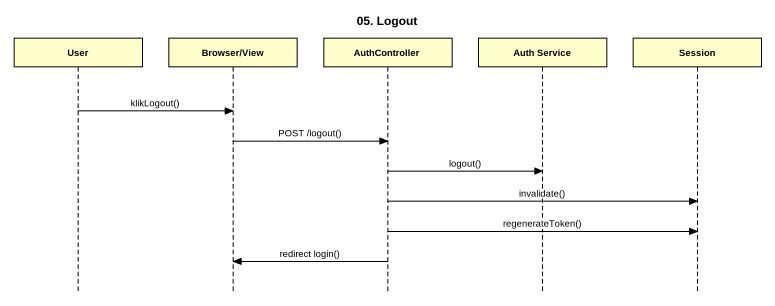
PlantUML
@startuml
title 05. Logout
hide footbox
participant User
participant "Browser/View" as Browser_View
participant AuthController
participant "Auth Service" as Auth_Service
participant Session

User -> Browser_View : klikLogout()
Browser_View -> AuthController : POST /logout()
AuthController -> Auth_Service : logout()
AuthController -> Session : invalidate()
AuthController -> Session : regenerateToken()
AuthController -> Browser_View : redirect login()
@enduml
